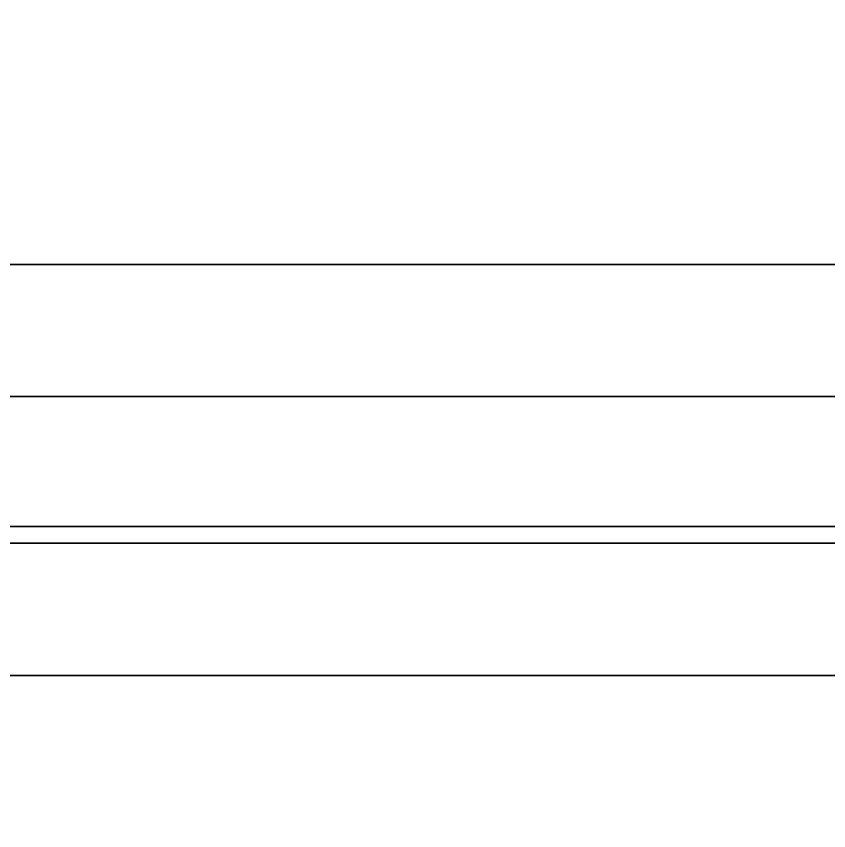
# Model space of a CAD drawing. Extents: x 0 to 2808, y -3840 to 0.
# Drawn here: x 1787 to 1897.7, y -3169.2 to -3058.1 of the extents above; entities that cross this region are included whole.
import ezdxf

# ---------------------------------------------------------------- set-up
doc = ezdxf.new("R2010")
doc.units = 0
for name, color, linetype in [('LAYER0', 7, 'CONTINUOUS'), ('LAYER1', 7, 'CONTINUOUS'), ('LAYER33', 9, 'CONTINUOUS'), ('LAYER336', 9, 'CONTINUOUS'), ('LAYER346', 7, 'CONTINUOUS'), ('LAYER349', 7, 'CONTINUOUS'), ('LAYER353', 7, 'CONTINUOUS'), ('LAYER402', 9, 'CONTINUOUS')]:
    doc.layers.add(name, color=color, linetype=linetype)

msp = doc.modelspace()

# ---------------------------------------------------------------- linework, layer by layer
at = {"layer": 'LAYER0', "invisible_edges": 1}
for points in [[(2790, 0), (0, -3840), (0, 0), (2790, 0)], [(2790, -3840, 5), (0, 0, 5), (0, -3840, 5), (2790, -3840, 5)], [(0, 0, 5), (2790, -3840, 5), (2790, 0, 5), (0, 0, 5)], [(0, -3840), (2790, 0), (2790, -3840), (0, -3840)]]:
    msp.add_3dface(points, dxfattribs=at)
at = {"layer": 'LAYER33'}
for points, invisible_edges in [([(2064, -3110, 2595), (991.9999, -3127.71, 2595), (973.9999, -3110, 2595), (2064, -3110, 2595)], 3), ([(973.9999, -3110, 2670), (2064, -3110, 2595), (973.9999, -3110, 2595), (973.9999, -3110, 2670)], 1), ([(2064, -3110, 2595), (973.9999, -3110, 2670), (2064, -3110, 2670), (2064, -3110, 2595)], 1), ([(991.9999, -3127.71, 2670), (2064, -3110, 2670), (973.9999, -3110, 2670), (991.9999, -3127.71, 2670)], 5), ([(2064, -3110, 2595), (2082, -3127.71, 2595), (991.9999, -3127.71, 2595), (2064, -3110, 2595)], 5), ([(2082, -3127.71, 2670), (2064, -3110, 2670), (991.9999, -3127.71, 2670), (2082, -3127.71, 2670)], 3), ([(2082, -3127.71, 2670), (991.9999, -3127.71, 2595), (2082, -3127.71, 2595), (2082, -3127.71, 2670)], 1), ([(991.9999, -3127.71, 2595), (2082, -3127.71, 2670), (991.9999, -3127.71, 2670), (991.9999, -3127.71, 2595)], 1)]:
    msp.add_3dface(points, dxfattribs=dict(at, invisible_edges=invisible_edges))
at = {"layer": 'LAYER336', "invisible_edges": 1}
for points in [[(2050, -3092, 5), (970, -3110, 5), (970, -3092, 5), (2050, -3092, 5)], [(970, -3110, 5), (2050, -3092, 5), (2050, -3110, 5), (970, -3110, 5)], [(2050, -3110, 85), (970, -3092, 85), (970, -3110, 85), (2050, -3110, 85)], [(970, -3092, 85), (2050, -3110, 85), (2050, -3092, 85), (970, -3092, 85)], [(970, -3092, 85), (2050, -3092, 5), (970, -3092, 5), (970, -3092, 85)], [(2050, -3092, 5), (970, -3092, 85), (2050, -3092, 85), (2050, -3092, 5)], [(2050, -3110, 85), (970, -3110, 5), (2050, -3110, 5), (2050, -3110, 85)], [(970, -3110, 5), (2050, -3110, 85), (970, -3110, 85), (970, -3110, 5)]]:
    msp.add_3dface(points, dxfattribs=at)
at = {"layer": 'LAYER346', "invisible_edges": 1}
for points in [[(1688, -3110, 103), (2060, -3690, 103), (2060, -3110, 103), (1688, -3110, 103)], [(2060, -3690, 103), (1688, -3110, 103), (1688, -3690, 103), (2060, -3690, 103)], [(2060, -3110, 85), (1688, -3110, 103), (2060, -3110, 103), (2060, -3110, 85)], [(1688, -3110, 103), (2060, -3110, 85), (1688, -3110, 85), (1688, -3110, 103)], [(1688, -3690, 85), (2060, -3110, 85), (2060, -3690, 85), (1688, -3690, 85)], [(2060, -3110, 85), (1688, -3690, 85), (1688, -3110, 85), (2060, -3110, 85)]]:
    msp.add_3dface(points, dxfattribs=at)
at = {"layer": 'LAYER349', "invisible_edges": 1}
for points in [[(1688, -3110, 2594), (2060, -3690, 2594), (2060, -3110, 2594), (1688, -3110, 2594)], [(2060, -3690, 2594), (1688, -3110, 2594), (1688, -3690, 2594), (2060, -3690, 2594)], [(2060, -3110, 2576), (1688, -3110, 2594), (2060, -3110, 2594), (2060, -3110, 2576)], [(1688, -3110, 2594), (2060, -3110, 2576), (1688, -3110, 2576), (1688, -3110, 2594)], [(1688, -3690, 2576), (2060, -3110, 2576), (2060, -3690, 2576), (1688, -3690, 2576)], [(2060, -3110, 2576), (1688, -3690, 2576), (1688, -3110, 2576), (2060, -3110, 2576)]]:
    msp.add_3dface(points, dxfattribs=at)
at = {"layer": 'LAYER353', "invisible_edges": 1}
for points in [[(2098, -3130, 85), (1688, -3148, 85), (2098, -3148, 85), (2098, -3130, 85)], [(1688, -3148, 85), (2098, -3130, 85), (1688, -3130, 85), (1688, -3148, 85)], [(1688, -3130, 5), (2098, -3148, 5), (1688, -3148, 5), (1688, -3130, 5)], [(2098, -3148, 5), (1688, -3130, 5), (2098, -3130, 5), (2098, -3148, 5)], [(2098, -3130, 85), (1688, -3130, 5), (1688, -3130, 85), (2098, -3130, 85)], [(1688, -3130, 5), (2098, -3130, 85), (2098, -3130, 5), (1688, -3130, 5)], [(2098, -3148, 5), (1688, -3148, 85), (1688, -3148, 5), (2098, -3148, 5)], [(1688, -3148, 85), (2098, -3148, 5), (2098, -3148, 85), (1688, -3148, 85)]]:
    msp.add_3dface(points, dxfattribs=at)
at = {"layer": 'LAYER402', "invisible_edges": 1}
for points in [[(2037, -3092, 88), (1672, -3110, 88), (1672, -3092, 88), (2037, -3092, 88)], [(1672, -3110, 88), (2037, -3092, 88), (2037, -3110, 88), (1672, -3110, 88)], [(2037, -3110, 2592), (1672, -3092, 2592), (1672, -3110, 2592), (2037, -3110, 2592)], [(1672, -3092, 2592), (2037, -3110, 2592), (2037, -3092, 2592), (1672, -3092, 2592)], [(1672, -3092, 2592), (2037, -3092, 88), (1672, -3092, 88), (1672, -3092, 2592)], [(2037, -3092, 88), (1672, -3092, 2592), (2037, -3092, 2592), (2037, -3092, 88)], [(2037, -3110, 2592), (1672, -3110, 88), (2037, -3110, 88), (2037, -3110, 2592)], [(1672, -3110, 88), (2037, -3110, 2592), (1672, -3110, 2592), (1672, -3110, 88)]]:
    msp.add_3dface(points, dxfattribs=at)

# ---------------------------------------------------------------- meshes
at = {"layer": 'LAYER1'}
mesh = msp.add_polymesh((5, 2), dxfattribs=at)
for k, corner in enumerate([(2640, -3690, 2670), (2640, -150.0002, 2670), (150, -3690, 2670), (2640, -3690, 2670), (150, -150.0002, 2670), (150, -3690, 2670), (2640, -150.0002, 2670), (150, -150.0002, 2670), (2790, 0, 2670), (0, 0, 2670)]):
    mesh.set_mesh_vertex(divmod(k, 2), corner)

doc.saveas('drawing.dxf')
